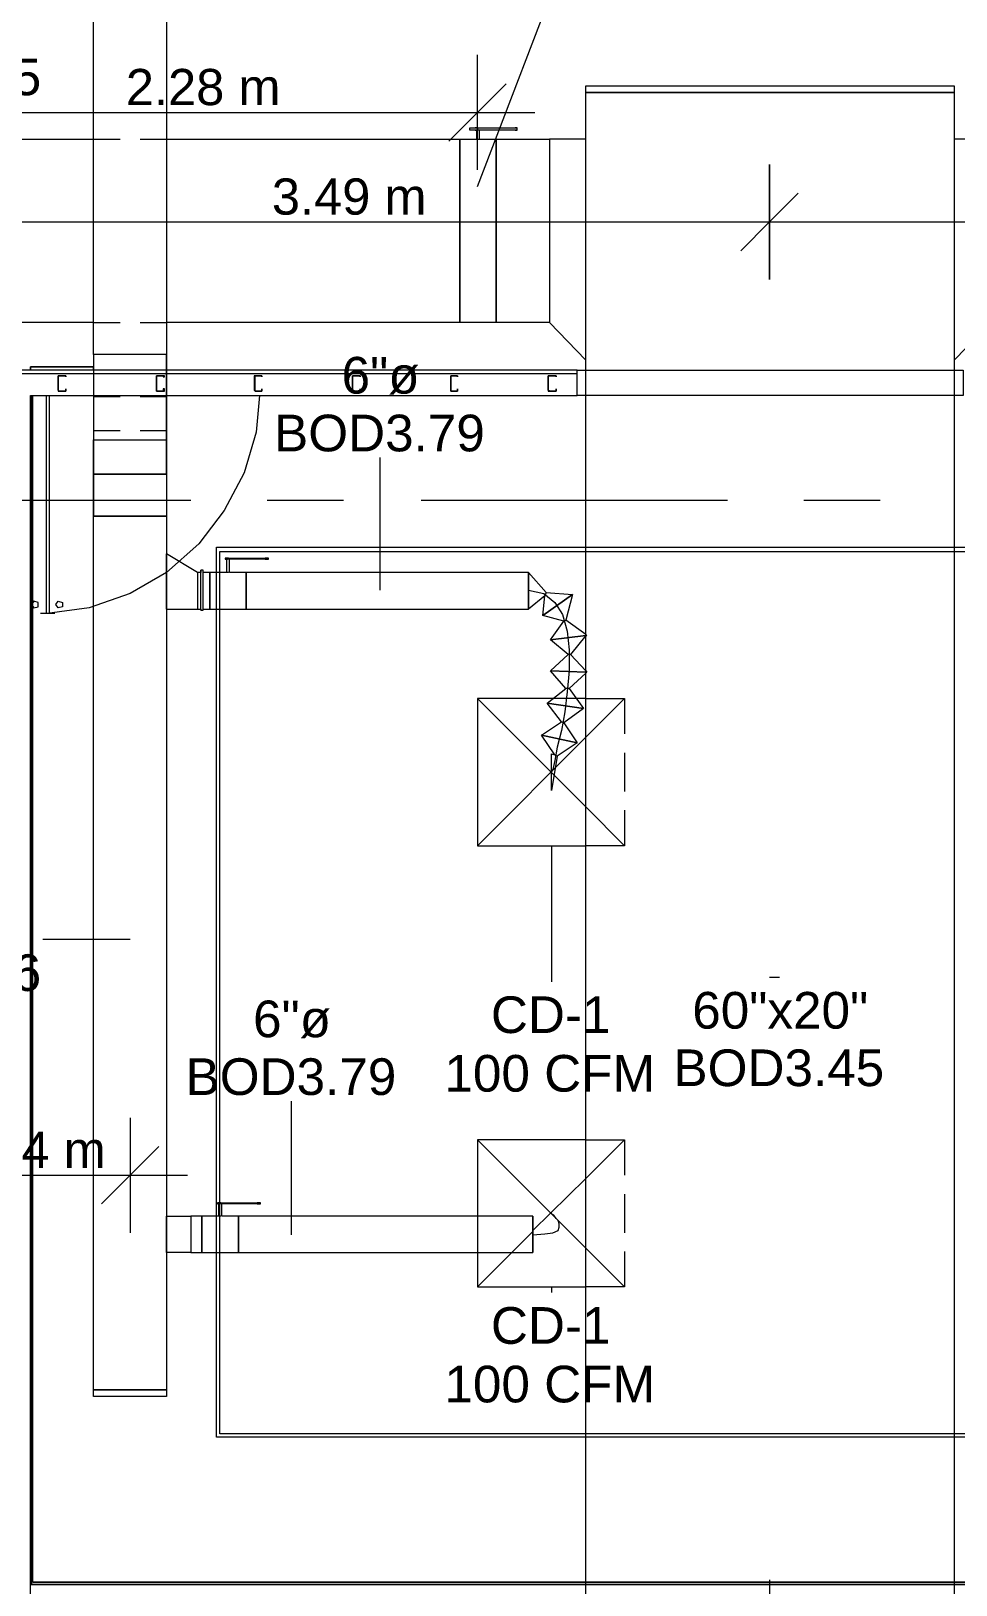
# Model space of a CAD drawing. Header units: metres. Extents: x -2 to 237, y -8 to 52.
# Drawn here: x 16.5 to 20.33, y 28.36 to 34.79 of the extents above; entities that cross this region are included whole.
import ezdxf

# ---------------------------------------------------------------- set-up
doc = ezdxf.new("R2010")
doc.units = ezdxf.units.M
doc.layers.add('HVAC - Ductos', color=5, linetype='Continuous', lineweight=0)
doc.layers.add('PDF4_Text', color=7, linetype='Continuous', lineweight=0)
doc.layers.add('PDF4_Geometry', color=7, linetype='Continuous', lineweight=0, true_color=0xaaaaaa)
doc.styles.add('PDF Helvetica', font='')
doc.styles.get('PDF Helvetica').set_extended_font_data('Helvetica')

msp = doc.modelspace()

# ---------------------------------------------------------------- linework, layer by layer
at = {"layer": 'HVAC - Ductos', "lineweight": 0}
for points in [[(17.0567, 33.2799), (17.0567, 33.3028), (17.0567, 33.3348), (17.0567, 33.3715), (17.0567, 33.4128), (17.0567, 33.454), (16.7544, 33.454), (16.7544, 39.8866), (17.0567, 39.8866), (17.0567, 33.454), (16.7544, 33.454), (16.7544, 33.4128), (16.7544, 33.3715), (16.7544, 33.3348), (16.7544, 33.3028), (16.7544, 33.2799), (16.7544, 33.1012), (17.0567, 33.1012)], [(20.3189, 34.5398), (18.7932, 34.5398), (18.7932, 34.5673), (20.3189, 34.5673)], [(18.7932, 27.9744), (18.7932, 34.5398), (20.3189, 34.5398), (20.3189, 27.9744)], [(18.422, 33.5869), (18.422, 34.3474), (18.642, 34.3474), (18.642, 33.5869), (18.7932, 33.431), (18.7932, 34.3474), (18.642, 34.3474), (18.642, 33.5869)], [(20.47, 33.5869), (20.47, 34.3474), (20.3189, 34.3474), (20.3189, 33.431)], [(19.5537, 34.242), (19.5537, 34.0038), (19.5537, 33.7655), (19.5537, 34.0038)], [(19.6728, 34.1229), (19.5537, 34.0038), (19.4346, 33.8846), (19.5537, 34.0038)], [(17.0567, 32.9592), (17.0567, 33.1012), (17.0567, 32.9592), (16.7544, 32.9592), (16.7544, 33.1012), (16.7544, 32.9592)], [(17.0567, 32.7851), (17.0567, 29.1656), (16.7544, 29.1656), (16.7544, 32.7851)], [(17.4645, 32.6109), (17.4691, 32.6109), (17.4736, 32.6109), (17.4782, 32.6109), (17.4736, 32.6109), (17.4691, 32.6109)], [(17.4645, 32.6064), (17.4691, 32.6064), (17.4736, 32.6064), (17.4782, 32.6064), (17.4736, 32.6064), (17.4691, 32.6064)], [(18.5549, 32.5514), (18.5549, 32.5422), (18.5549, 32.533), (18.5549, 32.5147), (18.5549, 32.4964), (18.5549, 32.4781), (18.5549, 32.4598), (18.5549, 32.4414), (18.5549, 32.4231), (18.5549, 32.4094), (18.5549, 32.4048), (18.5549, 32.4002), (18.5549, 32.4048), (18.5549, 32.4094), (18.5549, 32.4231), (18.5549, 32.4414), (18.5549, 32.4598), (18.5549, 32.4781), (18.5549, 32.4964), (18.5549, 32.5147), (18.5549, 32.533), (18.5549, 32.5422)], [(18.7932, 32.2902), (18.7977, 32.2902)], [(17.4324, 29.9399), (17.437, 29.9399), (17.4416, 29.9399), (17.4462, 29.9399), (17.4416, 29.9399), (17.437, 29.9399)], [(17.2033, 29.8849), (17.2033, 29.8803), (17.2033, 29.8757), (17.2033, 29.862), (17.2033, 29.8483), (17.2033, 29.8299), (17.2033, 29.807), (17.2033, 29.7886), (17.2033, 29.7704), (17.2033, 29.7566), (17.2033, 29.7429), (17.2033, 29.7337), (17.2033, 29.7429), (17.2033, 29.7566), (17.2033, 29.7704), (17.2033, 29.7886), (17.2033, 29.807), (17.2033, 29.8299), (17.2033, 29.8483), (17.2033, 29.862), (17.2033, 29.8757), (17.2033, 29.8803)], [(17.4324, 29.9353), (17.437, 29.9353), (17.4416, 29.9353), (17.4462, 29.9353), (17.4416, 29.9353), (17.437, 29.9353)], [(18.5732, 29.8849), (18.5732, 29.8803), (18.5732, 29.8757), (18.5732, 29.862), (18.5732, 29.8483), (18.5732, 29.8299), (18.5732, 29.807), (18.5732, 29.7886), (18.5732, 29.7704), (18.5732, 29.7566), (18.5732, 29.7429), (18.5732, 29.7337), (18.5732, 29.7429), (18.5732, 29.7566), (18.5732, 29.7704), (18.5732, 29.7886), (18.5732, 29.807), (18.5732, 29.8299), (18.5732, 29.8483), (18.5732, 29.862), (18.5732, 29.8757), (18.5732, 29.8803)], [(16.7544, 29.1656), (17.0567, 29.1656), (17.0567, 29.1381), (16.7544, 29.1381)], [(16.5023, 28.3684), (21.4368, 28.3684)]]:
    msp.add_lwpolyline(points, close=True, dxfattribs=at)
for points in [[(18.3442, 34.1504), (18.7153, 35.1217)], [(18.3442, 34.2191), (18.3442, 34.4573), (18.3442, 34.6956)], [(18.4633, 34.5764), (18.3442, 34.4573), (18.2251, 34.3382)], [(15.8242, 34.4573), (18.5824, 34.4573)], [(16.7544, 33.5869), (16.452, 33.5869), (16.452, 34.3474), (16.7544, 34.3474)], [(16.7544, 34.3474), (16.8643, 34.3474)], [(16.9468, 34.3474), (17.0567, 34.3474)], [(17.0567, 34.3474), (18.2709, 34.3474), (18.2709, 33.5869), (17.0567, 33.5869)], [(15.8242, 34.0038), (19.7919, 34.0038)], [(19.3155, 34.0038), (25.4961, 34.0038)], [(16.7544, 33.5869), (16.8643, 33.5869)], [(16.9468, 33.5869), (17.0567, 33.5869)], [(16.7544, 33.454), (16.7544, 33.3852), (16.7544, 33.3166), (16.7544, 33.2523), (16.7544, 33.1928), (16.7544, 33.1425), (16.7544, 33.1012)], [(17.0567, 33.454), (17.0567, 33.3852), (17.0567, 33.3166), (17.0567, 33.2523), (17.0567, 33.1928), (17.0567, 33.1425), (17.0567, 33.1012)], [(16.8643, 33.2799), (16.7544, 33.2799)], [(17.0567, 33.2799), (16.9468, 33.2799)], [(16.8643, 33.1379), (16.7544, 33.1379)], [(16.7544, 33.1012), (16.7544, 33.0966), (16.7544, 33.0462), (16.7544, 32.9866), (16.7544, 32.9225), (16.7544, 32.8538), (16.7544, 32.7851)], [(16.7544, 33.1012), (17.0567, 33.1012), (17.0567, 33.0966), (17.0567, 33.0462), (17.0567, 32.9866), (17.0567, 32.9225), (17.0567, 32.8538), (17.0567, 32.7851)], [(17.0567, 33.1379), (16.9468, 33.1379)], [(17.941, 32.4781), (17.941, 33.0279)], [(17.0567, 32.9592), (17.0567, 32.9362), (17.0567, 32.9042), (17.0567, 32.8676), (17.0567, 32.8263), (17.0567, 32.7851), (16.7544, 32.7851), (16.7544, 32.8263), (16.7544, 32.8676), (16.7544, 32.9042), (16.7544, 32.9362), (16.7544, 32.9592)], [(17.185, 32.5514), (17.0567, 32.6293), (17.0567, 32.6247), (17.0567, 32.6064), (17.0567, 32.5835), (17.0567, 32.5514), (17.0567, 32.4781), (17.0567, 32.446), (17.0567, 32.4231), (17.0567, 32.4048), (17.0567, 32.4002), (17.185, 32.4002)], [(17.0567, 32.4002), (17.0567, 32.4048), (17.0567, 32.4231), (17.0567, 32.446), (17.0567, 32.4781), (17.0567, 32.5514), (17.0567, 32.5835), (17.0567, 32.6064), (17.0567, 32.6247), (17.0567, 32.6293)], [(17.3133, 32.6064), (17.3088, 32.6064), (17.3042, 32.6064), (17.3042, 32.5514), (17.2354, 32.5514), (17.2354, 32.5422), (17.2354, 32.533), (17.2354, 32.5147), (17.2354, 32.4964), (17.2354, 32.4781), (17.2354, 32.4598), (17.2354, 32.4414), (17.2354, 32.4231), (17.2354, 32.4094), (17.2354, 32.4048), (17.2354, 32.4002), (17.3866, 32.4002), (17.3866, 32.4048), (17.3866, 32.4094), (17.3866, 32.4231), (17.3866, 32.4414), (17.3866, 32.4598), (17.3866, 32.4781), (17.3866, 32.4964), (17.3866, 32.5147), (17.3866, 32.533), (17.3866, 32.5422), (17.3866, 32.5514), (17.3179, 32.5514), (17.3179, 32.6064)], [(17.2996, 32.6109), (17.2996, 32.6064)], [(17.3133, 32.6109), (17.3088, 32.6109), (17.3042, 32.6109), (17.2996, 32.6109), (17.3042, 32.6109), (17.3088, 32.6109), (17.3133, 32.6109), (17.4645, 32.6109)], [(17.4645, 32.6064), (17.3133, 32.6064), (17.3088, 32.6064), (17.3042, 32.6064), (17.2996, 32.6064), (17.3042, 32.6064), (17.3088, 32.6064)], [(17.4782, 32.6064), (17.4782, 32.6109)], [(17.1987, 32.4002), (17.1987, 32.3956), (17.1987, 32.4048), (17.1987, 32.4185), (17.1987, 32.4368), (17.1987, 32.4552), (17.1987, 32.4781), (17.1987, 32.4964), (17.1987, 32.5193), (17.1987, 32.5376), (17.1987, 32.5468), (17.1987, 32.556), (17.1987, 32.5605), (17.1987, 32.556), (17.1987, 32.5514), (17.185, 32.5514), (17.185, 32.5422), (17.185, 32.533), (17.185, 32.5147), (17.185, 32.4964), (17.185, 32.4781), (17.185, 32.4598), (17.185, 32.4414), (17.185, 32.4231), (17.185, 32.4094), (17.185, 32.4048), (17.185, 32.4002), (17.1987, 32.4002), (17.1987, 32.4048), (17.1987, 32.4094)], [(17.1987, 32.3956), (17.2079, 32.3956), (17.2079, 32.4048), (17.2079, 32.4185), (17.2079, 32.4368), (17.2079, 32.4552), (17.2079, 32.4781), (17.2079, 32.4964), (17.2079, 32.5193), (17.2079, 32.5376), (17.2079, 32.5468), (17.2079, 32.556), (17.2079, 32.5605), (17.1987, 32.5605)], [(17.1987, 32.5422), (17.1987, 32.5468)], [(17.1987, 32.533), (17.1987, 32.5376)], [(17.1987, 32.4368), (17.1987, 32.4414), (17.1987, 32.4598), (17.1987, 32.4781), (17.1987, 32.4964), (17.1987, 32.5147), (17.1987, 32.5193)], [(17.2079, 32.556), (17.2079, 32.5605)], [(17.2079, 32.4002), (17.2354, 32.4002), (17.2354, 32.4048), (17.2354, 32.4094), (17.2354, 32.4231), (17.2354, 32.4414), (17.2354, 32.4598), (17.2354, 32.4781), (17.2354, 32.4964), (17.2354, 32.5147), (17.2354, 32.533), (17.2354, 32.5422), (17.2354, 32.5514), (17.2079, 32.5514)], [(17.3133, 32.5514), (17.3088, 32.5514), (17.3042, 32.5514)], [(18.6282, 32.4689), (18.7382, 32.4598), (18.6145, 32.3727), (18.6236, 32.4552), (18.5549, 32.4002), (18.5549, 32.5514), (17.3866, 32.5514), (17.3866, 32.5422), (17.3866, 32.533), (17.3866, 32.5147), (17.3866, 32.4964), (17.3866, 32.4781), (17.3866, 32.4598), (17.3866, 32.4414), (17.3866, 32.4231), (17.3866, 32.4094), (17.3866, 32.4048), (17.3866, 32.4002), (18.5549, 32.4002), (18.5549, 32.5514), (18.6282, 32.4689), (18.6236, 32.4552)], [(17.185, 32.5102), (17.185, 32.5056), (17.185, 32.501)], [(17.185, 32.4506), (17.185, 32.446)], [(17.2079, 32.4781), (17.2079, 32.4964)], [(18.5549, 32.4781), (18.6191, 32.4644), (18.6649, 32.4277), (18.6969, 32.3773), (18.7153, 32.3086), (18.7245, 32.2307), (18.7245, 32.1436), (18.7153, 32.0566), (18.7061, 31.9741), (18.6924, 31.8962), (18.6741, 31.8275), (18.6649, 31.7726), (18.6557, 31.7359), (18.6511, 31.7267)], [(18.7932, 32.2902), (18.6465, 32.2719), (18.7015, 32.3498), (18.6145, 32.3727), (18.7382, 32.4598), (18.7107, 32.3544), (18.7015, 32.3498)], [(17.1987, 32.4185), (17.1987, 32.4231)], [(18.7932, 32.2948), (18.7107, 32.3544)], [(18.7245, 32.0703), (18.784, 31.9878), (18.6328, 32.0108), (18.7107, 32.0703), (18.6465, 32.1436), (18.7932, 32.1391), (18.6465, 32.1436), (18.7199, 32.2124), (18.6465, 32.2719), (18.7932, 32.2902), (18.729, 32.2124), (18.7199, 32.2124)], [(18.7932, 32.2948), (18.7977, 32.2902), (18.7932, 32.2902)], [(18.7932, 32.1436), (18.729, 32.2124)], [(18.7932, 32.1345), (18.7245, 32.0703), (18.7107, 32.0703)], [(18.7932, 32.1436), (18.7977, 32.1391), (18.7932, 32.1391), (18.7977, 32.1391), (18.7932, 32.1345)], [(18.7932, 32.0291), (18.3442, 32.0291), (18.3442, 31.4197), (18.7932, 31.4197)], [(18.7932, 31.5801), (18.3442, 32.0291)], [(18.7015, 31.9283), (18.7565, 31.8458), (18.6099, 31.8779), (18.6924, 31.9329), (18.6328, 32.0108), (18.784, 31.9878), (18.7015, 31.9283), (18.6924, 31.9329)], [(18.7932, 32.0291), (18.9536, 32.0291), (18.9536, 31.8824)], [(18.7932, 31.8688), (18.9536, 32.0291)], [(18.3442, 31.4197), (18.7932, 31.8688)], [(18.6741, 31.7908), (18.6511, 31.6488), (18.6511, 31.8), (18.6649, 31.7954), (18.6099, 31.8779), (18.7565, 31.8458), (18.6741, 31.7908), (18.6649, 31.7954)], [(18.9536, 31.8046), (18.9536, 31.6442)], [(18.9536, 31.4197), (18.7932, 31.5801)], [(18.9536, 31.5663), (18.9536, 31.4197), (18.7932, 31.4197)], [(18.6511, 31.4197), (18.6511, 30.8562)], [(16.9056, 31.0303), (16.5436, 31.0303)], [(19.5537, 30.8745), (19.595, 30.8745)], [(17.5745, 29.807), (17.5745, 30.3614)], [(16.9056, 30.2927), (16.9056, 30.0544), (16.9056, 29.8162)], [(18.7932, 30.201), (18.3442, 30.201), (18.3442, 29.8849)], [(18.7932, 29.752), (18.3442, 30.201)], [(18.7932, 30.201), (18.9536, 30.201), (18.9536, 30.0544)], [(18.7932, 30.0407), (18.9536, 30.201)], [(17.0247, 30.1736), (16.9056, 30.0544), (16.7864, 29.9353)], [(15.8242, 30.0544), (17.1438, 30.0544)], [(18.5732, 29.8253), (18.7932, 30.0407)], [(17.2675, 29.9399), (17.2675, 29.9353)], [(17.2812, 29.9399), (17.2766, 29.9399), (17.2721, 29.9399), (17.2675, 29.9399), (17.2721, 29.9399), (17.2766, 29.9399), (17.2812, 29.9399), (17.4324, 29.9399)], [(17.4462, 29.9353), (17.4462, 29.9399)], [(18.9536, 29.9765), (18.9536, 29.8162)], [(17.2812, 29.9353), (17.2766, 29.9353), (17.2721, 29.9353), (17.2721, 29.8849), (17.2033, 29.8849), (17.1575, 29.8849), (17.1575, 29.8803), (17.1575, 29.8757), (17.1575, 29.862), (17.1575, 29.8483), (17.1575, 29.8299), (17.1575, 29.807), (17.1575, 29.7886), (17.1575, 29.7704), (17.1575, 29.7566), (17.1575, 29.7429), (17.1575, 29.7337), (17.0567, 29.7337), (17.0567, 29.7429), (17.0567, 29.7566), (17.0567, 29.7704), (17.0567, 29.7886), (17.0567, 29.807), (17.0567, 29.8299), (17.0567, 29.8483), (17.0567, 29.862), (17.0567, 29.8757), (17.0567, 29.8803), (17.0567, 29.8849), (17.1575, 29.8849), (17.1575, 29.8803), (17.1575, 29.8757), (17.1575, 29.862), (17.1575, 29.8483), (17.1575, 29.8299), (17.1575, 29.807), (17.1575, 29.7886), (17.1575, 29.7704), (17.1575, 29.7566), (17.1575, 29.7429), (17.1575, 29.7337), (17.2033, 29.7337), (17.3545, 29.7337), (17.3545, 29.7429), (17.3545, 29.7566), (17.3545, 29.7704), (17.3545, 29.7886), (17.3545, 29.807), (17.3545, 29.8299), (17.3545, 29.8483), (17.3545, 29.862), (17.3545, 29.8757), (17.3545, 29.8803), (17.3545, 29.8849), (17.2858, 29.8849), (17.2858, 29.9353)], [(17.4324, 29.9353), (17.2812, 29.9353), (17.2766, 29.9353), (17.2721, 29.9353), (17.2675, 29.9353), (17.2721, 29.9353), (17.2766, 29.9353)], [(17.2812, 29.8849), (17.2766, 29.8849), (17.2721, 29.8849)], [(18.5732, 29.8849), (17.3545, 29.8849), (17.3545, 29.8803), (17.3545, 29.8757), (17.3545, 29.862), (17.3545, 29.8483), (17.3545, 29.8299), (17.3545, 29.807), (17.3545, 29.7886), (17.3545, 29.7704), (17.3545, 29.7566), (17.3545, 29.7429), (17.3545, 29.7337), (18.5732, 29.7337)], [(18.3442, 29.8849), (18.3442, 29.7337)], [(18.5732, 29.807), (18.6236, 29.8116), (18.6557, 29.8162), (18.6787, 29.8253), (18.6832, 29.8391), (18.6832, 29.8528), (18.6787, 29.8666), (18.6695, 29.8757), (18.6603, 29.8895), (18.6511, 29.8941), (18.6511, 29.8987)], [(18.4862, 29.7337), (18.5732, 29.8207)], [(18.9536, 29.5917), (18.7932, 29.752)], [(18.3442, 29.7337), (18.3442, 29.5917), (18.7932, 29.5917)], [(18.3442, 29.5917), (18.4862, 29.7337)], [(18.9536, 29.7383), (18.9536, 29.5917), (18.7932, 29.5917)], [(18.6511, 29.5917), (18.6511, 29.5688)], [(16.4932, 28.3592), (21.4459, 28.3592), (16.4932, 28.3592)], [(16.4932, 28.3592), (21.4459, 28.3592), (16.4932, 28.3592)], [(16.4932, 28.2309), (16.4932, 23.3102), (16.4932, 28.1668), (16.4932, 23.3102), (16.4932, 28.2309), (16.4932, 23.3102), (16.4932, 28.2309), (21.4459, 28.2309), (16.4932, 28.2309), (21.4459, 28.2309), (16.4932, 28.2309), (21.4459, 28.2309), (21.4459, 25.4682), (21.4459, 28.2309), (21.4459, 25.4682), (21.4459, 28.2309), (21.4459, 25.4682), (21.4459, 28.2309), (21.4459, 25.4682), (21.4459, 28.2309), (16.4932, 28.2309), (16.4932, 28.3592), (21.4459, 28.3592), (16.4932, 28.3592)], [(21.4459, 28.3592), (16.4932, 28.3592), (21.4459, 28.3592)], [(16.4932, 28.3592), (21.4459, 28.3592), (16.4932, 28.3592)], [(16.4932, 28.3592), (21.4459, 28.3592), (16.4932, 28.3592)], [(21.4368, 28.3684), (16.5023, 28.3684)], [(21.4368, 28.3684), (16.5023, 28.3684)], [(19.5537, 28.3775), (19.5537, 28.1393), (19.5537, 27.9011)]]:
    msp.add_lwpolyline(points, dxfattribs=at)
at = {"layer": 'PDF4_Geometry', "color": 1, "lineweight": 0}
for points in [[(18.5, 34.384), (18.5045, 34.384), (18.5091, 34.384), (18.5045, 34.384), (18.5, 34.384), (18.3442, 34.384), (18.3121, 34.384), (18.3121, 34.3932), (18.3442, 34.3932), (18.3442, 34.384), (18.3396, 34.384), (18.335, 34.384), (18.3396, 34.384), (18.3396, 34.3474)], [(18.3442, 34.3932), (18.5, 34.3932), (18.5045, 34.3932), (18.5091, 34.3932), (18.5045, 34.3932), (18.5, 34.3932)], [(18.3533, 34.3474), (18.3533, 34.384)], [(18.5091, 34.384), (18.5091, 34.3932)]]:
    msp.add_lwpolyline(points, dxfattribs=at)
for points in [[(18.3442, 34.3932), (18.3396, 34.3932), (18.335, 34.3932), (18.3396, 34.3932)], [(18.2709, 34.3474), (18.422, 34.3474), (18.422, 33.5869), (18.2709, 33.5869)]]:
    msp.add_lwpolyline(points, close=True, dxfattribs=at)
at = {"layer": 'PDF4_Geometry', "lineweight": 0}
for points in [[(16.1633, 30.0544), (16.2778, 30.0544), (16.2778, 27.0947), (16.4932, 27.0947), (16.4932, 33.2845), (18.7565, 33.2845), (18.7565, 33.3898), (16.2778, 33.3898), (6.4457, 33.3898), (6.4457, 33.1745), (6.4457, 27.1771), (6.6656, 27.1771), (6.6656, 30.0727), (9.6574, 30.0727), (9.8406, 30.0727), (9.8406, 30.4072), (9.6574, 30.4072), (9.6574, 30.2606), (9.4787, 30.2606)], [(16.2778, 33.3761), (16.2916, 33.3761), (16.31, 33.3761), (18.7565, 33.3761)], [(16.5023, 28.3684), (16.5023, 33.2845)], [(16.5023, 28.3684), (16.5023, 33.2845)], [(16.5023, 28.3684), (16.5023, 33.2845)], [(16.5023, 28.3684), (16.5023, 33.2845)], [(16.5573, 33.2845), (16.5573, 32.3818)], [(17.4416, 33.2845), (17.4278, 33.1333), (17.3774, 32.9638), (17.295, 32.8079), (17.1896, 32.6705), (17.0567, 32.5514), (16.9056, 32.4644), (16.736, 32.4048), (16.5619, 32.3818)], [(16.5711, 32.3818), (16.5711, 33.2845)], [(17.1575, 32.8492), (15.8884, 32.8492)], [(17.7898, 32.8492), (17.4736, 32.8492)], [(19.3796, 32.8492), (18.1105, 32.8492)], [(20.0119, 32.8492), (19.6957, 32.8492)], [(20.69, 28.9685), (17.2766, 28.9685), (17.2629, 28.9685), (17.2629, 32.6385), (17.2629, 32.6567), (20.69, 32.6567)], [(20.69, 28.9823), (17.2766, 28.9823), (17.2766, 32.6385), (20.69, 32.6385)], [(16.594, 32.3818), (16.5344, 32.3818)]]:
    msp.add_lwpolyline(points, dxfattribs=at)
for points in [[(16.4932, 33.3898), (16.4932, 33.4036), (16.7544, 33.4036), (16.7544, 33.3898), (16.7544, 33.4036), (16.4932, 33.4036)], [(16.6398, 33.3669), (16.6123, 33.3669), (16.6077, 33.3669), (16.6077, 33.3074), (16.6077, 33.3028), (16.6123, 33.3028), (16.6398, 33.3028), (16.6398, 33.312), (16.6398, 33.3028), (16.6123, 33.3028), (16.6077, 33.3074), (16.6077, 33.3669), (16.6123, 33.3669), (16.6398, 33.3669), (16.6398, 33.3623)], [(17.0476, 33.3669), (17.0155, 33.3669), (17.0155, 33.3074), (17.0155, 33.3028), (17.0476, 33.3028), (17.0476, 33.312), (17.043, 33.312), (17.043, 33.3028), (17.0155, 33.3028), (17.0155, 33.3074), (17.0155, 33.3669), (17.043, 33.3669), (17.043, 33.3623), (17.0476, 33.3623)], [(17.4508, 33.3669), (17.4232, 33.3669), (17.4187, 33.3669), (17.4187, 33.3074), (17.4232, 33.3028), (17.4508, 33.3028), (17.4508, 33.312), (17.4508, 33.3028), (17.4232, 33.3028), (17.4232, 33.3074), (17.4232, 33.3669), (17.4508, 33.3669), (17.4508, 33.3623)], [(17.8586, 33.3669), (17.8264, 33.3669), (17.8264, 33.3074), (17.8264, 33.3028), (17.8586, 33.3028), (17.8586, 33.312), (17.8586, 33.3028), (17.8264, 33.3028), (17.8264, 33.3074), (17.8264, 33.3669), (17.8586, 33.3669), (17.8586, 33.3623)], [(18.2617, 33.3669), (18.2342, 33.3669), (18.2342, 33.3074), (18.2342, 33.3028), (18.2617, 33.3028), (18.2617, 33.312), (18.2617, 33.3028), (18.2342, 33.3028), (18.2342, 33.3074), (18.2342, 33.3669), (18.2617, 33.3669), (18.2617, 33.3623)], [(18.6695, 33.3669), (18.642, 33.3669), (18.6374, 33.3669), (18.6374, 33.3074), (18.6374, 33.3028), (18.642, 33.3028), (18.6695, 33.3028), (18.6695, 33.312), (18.6695, 33.3028), (18.642, 33.3028), (18.6374, 33.3074), (18.6374, 33.3669), (18.642, 33.3669), (18.6695, 33.3669), (18.6695, 33.3623)], [(18.7565, 33.2845), (18.7565, 33.3898), (20.3555, 33.3898), (20.3555, 33.2845)], [(16.4978, 33.2845), (16.4978, 28.3592)], [(16.4978, 32.4185), (16.5069, 32.4048), (16.5253, 32.4094), (16.5253, 32.4277), (16.5069, 32.4322)], [(16.5985, 32.4185), (16.6077, 32.4322), (16.6261, 32.4277), (16.6261, 32.4094), (16.6077, 32.4048)]]:
    msp.add_lwpolyline(points, close=True, dxfattribs=at)
at = {"layer": 'PDF4_Geometry', "color": 254, "lineweight": 0, "true_color": 0xd2d2d2}
msp.add_lwpolyline([(17.8494, 33.3028), (17.854, 33.3028)], dxfattribs=at)

# ---------------------------------------------------------------- texts
at = {"layer": 'PDF4_Text', "lineweight": 0, "attachment_point": 4, "style": 'PDF Helvetica'}
for s, insert, char_height in [('BOD3.45', (15.6646, 34.6037), 0.1519), ('2.28 m', (16.8879, 34.5617), 0.15002), ('3.49 m', (17.4927, 34.1081), 0.15002), ('6"ø', (17.7814, 33.3666), 0.1519), ('BOD3.79', (17.5019, 33.1283), 0.1519), ('BOD3.76', (15.6646, 30.8924), 0.1519), ('6"ø', (17.4148, 30.7), 0.1519), ('CD-1', (18.3999, 30.7183), 0.1519), ('60"x20"', (19.2338, 30.7366), 0.1519), ('BOD3.79', (17.1353, 30.4617), 0.1519), ('100 CFM', (18.2075, 30.4755), 0.1519), ('BOD3.45', (19.1559, 30.4984), 0.1519), ('0.84 m', (16.164, 30.1587), 0.15002), ('CD-1', (18.3999, 29.4308), 0.1519), ('100 CFM', (18.2075, 29.188), 0.1519)]:
    msp.add_mtext(s, dxfattribs=dict(at, insert=insert, char_height=char_height))

doc.saveas('drawing.dxf')
